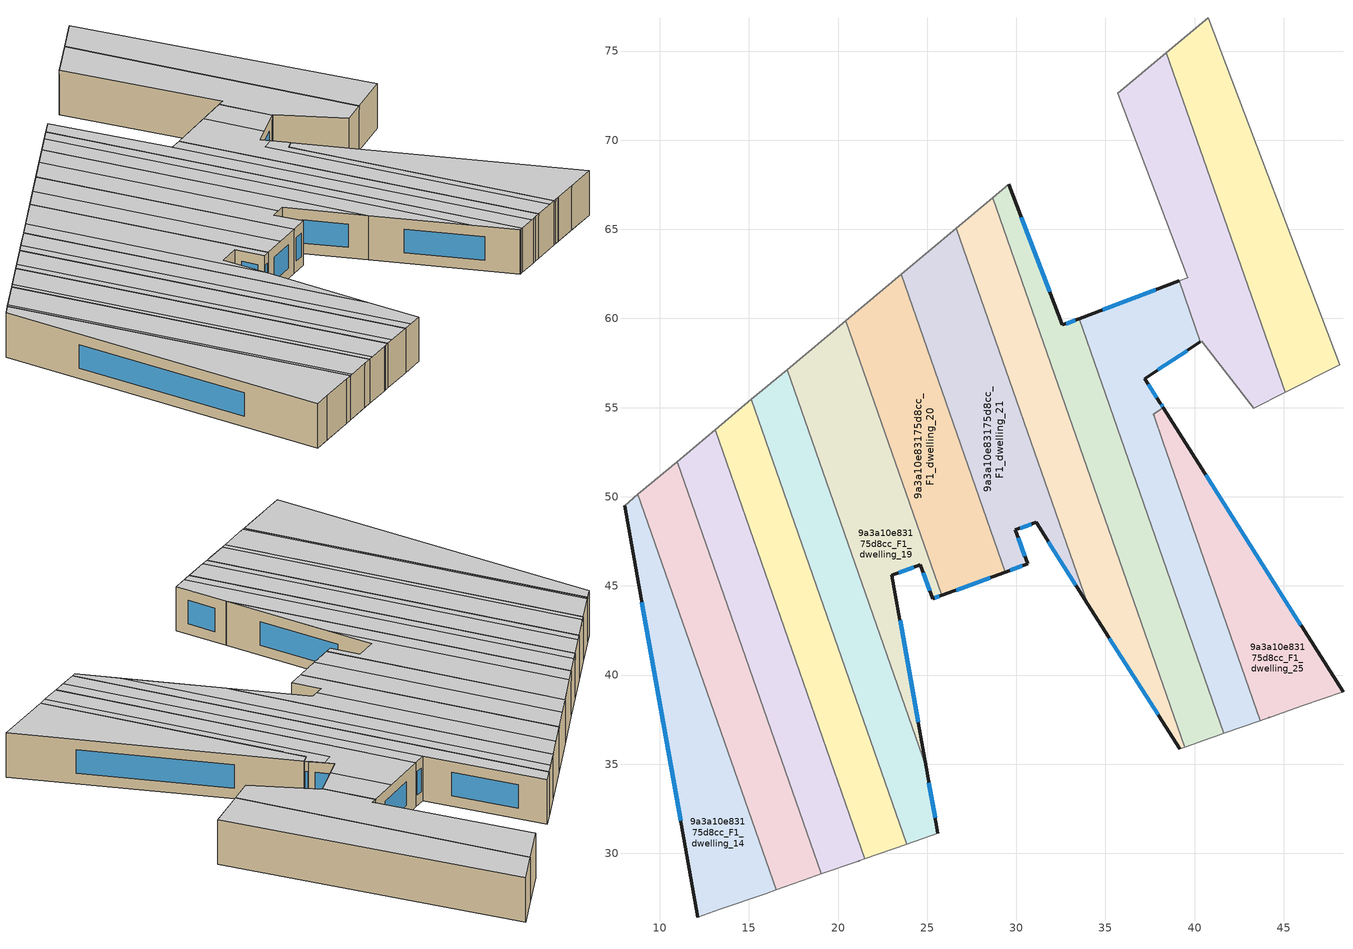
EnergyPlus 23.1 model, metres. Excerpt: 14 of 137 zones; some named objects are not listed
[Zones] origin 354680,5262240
9a3a10e83175d8cc_F1_dwelling_14
 floor to 9a3a10e83175d8cc_F0_dwelling_14 (EU_floor_Construction): 8.77,50.13 16.53,27.95 12.13,26.41 8.02,49.5 z3
 wall outside (EU_wall_Construction): 8.02,49.5 12.13,26.41 z3:6
 wall to 9a3a10e83175d8cc_F1_dwelling_15 (EU_wall_Construction): 16.53,27.95 8.77,50.13 z3:6
 wall adiabatic (EU_wall_Construction): 8.77,50.13 8.02,49.5 z3:6
 wall to 9a3a10e83175d8cc_F1_dwelling_0 (EU_wall_Construction): 12.13,26.41 13.38,26.85 z3:6
 wall to 9a3a10e83175d8cc_F1_dwelling_1 (EU_wall_Construction): 13.38,26.85 15.94,27.74 z3:6
 wall to 9a3a10e83175d8cc_F1_dwelling_2 (EU_wall_Construction): 15.94,27.74 16.53,27.95 z3:6
 window (EU_Window_Construction): 8.99,44.08 11.17,31.84 z3.7:5.3
 ceiling to 9a3a10e83175d8cc_F2_dwelling_14 (EU_floor_Construction): 16.53,27.95 8.77,50.13 8.02,49.5 12.13,26.41 z6
9a3a10e83175d8cc_F1_dwelling_15
 floor to 9a3a10e83175d8cc_F0_dwelling_15 (EU_floor_Construction): 10.98,51.98 19.07,28.84 16.53,27.95 8.77,50.13 z3
 wall to 9a3a10e83175d8cc_F1_dwelling_16 (EU_wall_Construction): 19.07,28.84 10.98,51.98 z3:6
 wall adiabatic (EU_wall_Construction): 10.98,51.98 8.77,50.13 z3:6
 wall to 9a3a10e83175d8cc_F1_dwelling_2 (EU_wall_Construction): 16.53,27.95 18.45,28.62 z3:6
 wall to 9a3a10e83175d8cc_F1_dwelling_3 (EU_wall_Construction): 18.45,28.62 19.07,28.84 z3:6
 ceiling to 9a3a10e83175d8cc_F2_dwelling_15 (EU_floor_Construction): 19.07,28.84 10.98,51.98 8.95,50.28 16.72,28.02 z6
 ceiling to 9a3a10e83175d8cc_F2_dwelling_14 (EU_floor_Construction): 16.72,28.02 8.95,50.28 8.77,50.13 16.53,27.95 z6
9a3a10e83175d8cc_F1_dwelling_16
 floor to 9a3a10e83175d8cc_F0_dwelling_16 (EU_floor_Construction): 13.1,53.75 21.51,29.69 19.07,28.84 10.98,51.98 z3
 wall to 9a3a10e83175d8cc_F1_dwelling_17 (EU_wall_Construction): 21.51,29.69 13.1,53.75 z3:6
 wall adiabatic (EU_wall_Construction): 13.1,53.75 10.98,51.98 z3:6
 wall to 9a3a10e83175d8cc_F1_dwelling_3 (EU_wall_Construction): 19.07,28.84 21.06,29.53 21.1,29.55 21.15,29.57 21.2,29.58 z3:6
 wall to 9a3a10e83175d8cc_F1_dwelling_4 (EU_wall_Construction): 21.2,29.58 21.51,29.69 z3:6
 ceiling to 9a3a10e83175d8cc_F2_dwelling_16 (EU_floor_Construction): 21.51,29.69 13.1,53.75 11.31,52.25 19.45,28.97 z6
 ceiling to 9a3a10e83175d8cc_F2_dwelling_15 (EU_floor_Construction): 19.45,28.97 11.31,52.25 10.98,51.98 19.07,28.84 z6
9a3a10e83175d8cc_F1_dwelling_17
 floor to 9a3a10e83175d8cc_F0_dwelling_17 (EU_floor_Construction): 15.14,55.46 23.86,30.51 21.51,29.69 13.1,53.75 z3
 wall to 9a3a10e83175d8cc_F1_dwelling_18 (EU_wall_Construction): 23.86,30.51 15.14,55.46 z3:6
 wall adiabatic (EU_wall_Construction): 15.14,55.46 13.1,53.75 z3:6
 wall to 9a3a10e83175d8cc_F1_dwelling_4 (EU_wall_Construction): 21.51,29.69 23.86,30.51 z3:6
 ceiling to 9a3a10e83175d8cc_F2_dwelling_17 (EU_floor_Construction): 23.86,30.51 15.14,55.46 13.58,54.15 22.06,29.88 z6
 ceiling to 9a3a10e83175d8cc_F2_dwelling_16 (EU_floor_Construction): 22.06,29.88 13.58,54.15 13.1,53.75 21.51,29.69 z6
9a3a10e83175d8cc_F1_dwelling_18
 floor to 9a3a10e83175d8cc_F0_dwelling_18 (EU_floor_Construction): 17.15,57.13 24.95,34.82 25.6,31.12 23.86,30.51 15.14,55.46 z3
 wall outside (EU_wall_Construction): 25.6,31.12 24.95,34.82 z3:6
 wall adiabatic (EU_wall_Construction): 17.15,57.13 15.14,55.46 z3:6
 wall to 9a3a10e83175d8cc_F1_dwelling_19 (EU_wall_Construction): 24.95,34.82 17.15,57.13 z3:6
 wall to 9a3a10e83175d8cc_F1_dwelling_4 (EU_wall_Construction): 23.86,30.51 25.6,31.12 z3:6
 window (EU_Window_Construction): 25.45,31.99 25.1,33.95 z3.7:5.3
 ceiling to 9a3a10e83175d8cc_F2_dwelling_18 (EU_floor_Construction): 25.6,31.12 24.94,34.83 17.15,57.13 15.76,55.97 24.57,30.76 z6
 ceiling to 9a3a10e83175d8cc_F2_dwelling_17 (EU_floor_Construction): 24.57,30.76 15.76,55.97 15.14,55.46 23.86,30.51 z6
9a3a10e83175d8cc_F1_dwelling_19
 floor to 9a3a10e83175d8cc_F0_dwelling_19 (EU_floor_Construction): 20.42,59.87 25.8,44.46 25.31,44.28 24.62,46.19 23.03,45.61 24.95,34.82 17.15,57.13 z3
 wall outside (EU_wall_Construction): 24.95,34.82 23.03,45.61 24.62,46.19 25.31,44.28 25.8,44.46 z3:6
 wall adiabatic (EU_wall_Construction): 20.42,59.87 17.15,57.13 z3:6
 wall to 9a3a10e83175d8cc_F1_dwelling_20 (EU_wall_Construction): 25.8,44.46 20.42,59.87 z3:6
 window (EU_Window_Construction): 24.5,37.35 23.48,43.07 / 25.43,44.32 25.69,44.42 / 24.78,45.74 25.15,44.73 / 23.4,45.74 24.24,46.05 z3.7:5.3
 ceiling to 9a3a10e83175d8cc_F2_dwelling_19 (EU_floor_Construction): 25.31,44.28 25.8,44.46 20.42,59.87 18.17,57.98 23.58,42.5 23.03,45.61 24.62,46.19 z6
 ceiling to 9a3a10e83175d8cc_F2_dwelling_18 (EU_floor_Construction): 24.94,34.83 23.58,42.5 18.17,57.98 17.15,57.13 z6
9a3a10e83175d8cc_F1_dwelling_20
 floor to 9a3a10e83175d8cc_F0_dwelling_20 (EU_floor_Construction): 23.54,62.47 29.37,45.77 25.8,44.46 20.42,59.87 z3
 wall outside (EU_wall_Construction): 25.8,44.46 29.37,45.77 z3:6
 wall to 9a3a10e83175d8cc_F1_dwelling_21 (EU_wall_Construction): 29.37,45.77 23.54,62.47 z3:6
 wall adiabatic (EU_wall_Construction): 23.54,62.47 20.42,59.87 z3:6
 window (EU_Window_Construction): 26.64,44.77 28.54,45.46 z3.7:5.3
 ceiling to 9a3a10e83175d8cc_F2_dwelling_20 (EU_floor_Construction): 29.37,45.77 23.54,62.47 21.89,61.09 27.49,45.08 z6
 ceiling to 9a3a10e83175d8cc_F2_dwelling_19 (EU_floor_Construction): 27.49,45.08 21.89,61.09 20.42,59.87 25.8,44.46 z6
9a3a10e83175d8cc_F1_dwelling_21
 floor to 9a3a10e83175d8cc_F0_dwelling_21 (EU_floor_Construction): 26.64,65.07 34.02,43.97 31.11,48.56 29.93,48.14 30.63,46.23 29.37,45.77 23.54,62.47 z3
 wall outside (EU_wall_Construction): 29.37,45.77 30.63,46.23 29.93,48.14 31.11,48.56 34.02,43.97 z3:6
 wall adiabatic (EU_wall_Construction): 26.64,65.07 23.54,62.47 z3:6
 wall to 9a3a10e83175d8cc_F1_dwelling_22 (EU_wall_Construction): 34.02,43.97 26.64,65.07 z3:6
 window (EU_Window_Construction): 30.21,48.24 30.83,48.46 / 30.47,46.68 30.1,47.69 / 29.67,45.88 30.34,46.12 / 31.79,47.48 33.34,45.05 z3.7:5.3
 ceiling to 9a3a10e83175d8cc_F2_dwelling_21 (EU_floor_Construction): 34.02,43.97 26.64,65.07 25.18,63.85 30.59,48.37 31.11,48.56 z6
 ceiling to 9a3a10e83175d8cc_F2_dwelling_20 (EU_floor_Construction): 30.63,46.23 29.93,48.14 30.59,48.37 25.18,63.85 23.54,62.47 29.37,45.77 z6
9a3a10e83175d8cc_F1_dwelling_22
 floor to 9a3a10e83175d8cc_F0_dwelling_22 (EU_floor_Construction): 28.67,66.77 39.44,35.96 39.21,35.88 39.16,35.86 34.02,43.97 26.64,65.07 z3
 wall outside (EU_wall_Construction): 34.02,43.97 39.16,35.86 z3:6
 wall to 9a3a10e83175d8cc_F1_dwelling_23 (EU_wall_Construction): 39.44,35.96 28.67,66.77 z3:6
 wall adiabatic (EU_wall_Construction): 28.67,66.77 26.64,65.07 z3:6
 wall to 9a3a10e83175d8cc_F1_dwelling_9 (EU_wall_Construction): 39.16,35.86 39.21,35.88 39.44,35.96 z3:6
 window (EU_Window_Construction): 35.23,42.06 37.95,37.76 z3.7:5.3
 ceiling to 9a3a10e83175d8cc_F2_dwelling_22 (EU_floor_Construction): 39.44,35.96 28.67,66.77 27.89,66.11 37.61,38.29 39.16,35.86 39.21,35.88 39.27,35.9 z6
 ceiling to 9a3a10e83175d8cc_F2_dwelling_21 (EU_floor_Construction): 37.61,38.29 27.89,66.11 26.64,65.07 34.02,43.97 z6
9a3a10e83175d8cc_F1_dwelling_23
 floor to 9a3a10e83175d8cc_F0_dwelling_23 (EU_floor_Construction): 33.52,59.99 41.65,36.73 39.44,35.96 28.67,66.77 29.58,67.53 32.58,59.63 z3
 wall outside (EU_wall_Construction): 33.52,59.99 32.58,59.63 29.58,67.53 z3:6
 wall to 9a3a10e83175d8cc_F1_dwelling_24 (EU_wall_Construction): 41.65,36.73 33.52,59.99 z3:6
 wall adiabatic (EU_wall_Construction): 29.58,67.53 28.67,66.77 z3:6
 wall to 9a3a10e83175d8cc_F1_dwelling_9 (EU_wall_Construction): 39.44,35.96 40.94,36.48 41.18,36.56 z3:6
 wall to 9a3a10e83175d8cc_F1_dwelling_10 (EU_wall_Construction): 41.18,36.57 41.65,36.73 z3:6
 window (EU_Window_Construction): 31.87,61.49 30.29,65.67 / 33.3,59.91 32.8,59.72 z3.7:5.3
 ceiling to 9a3a10e83175d8cc_F2_dwelling_23 (EU_floor_Construction): 41.65,36.73 33.52,59.99 32.58,59.63 40.7,36.4 z6
 ceiling to 9a3a10e83175d8cc_F2_dwelling_22 (EU_floor_Construction): 40.7,36.4 32.58,59.63 29.58,67.53 28.67,66.77 39.44,35.96 z6
9a3a10e83175d8cc_F1_dwelling_24
 floor to 9a3a10e83175d8cc_F0_dwelling_24 (EU_floor_Construction): 39.13,62.11 40.32,58.68 37.2,56.63 38.09,55.24 38.25,54.98 37.7,54.62 43.7,37.45 41.65,36.73 33.52,59.99 z3
 wall outside (EU_wall_Construction): 38.25,54.98 38.09,55.24 37.2,56.63 40.32,58.68 / 39.13,62.11 33.52,59.99 z3:6
 wall to 9a3a10e83175d8cc_F1_dwelling_25 (EU_wall_Construction): 37.7,54.62 38.25,54.98 / 43.7,37.45 38.22,53.11 38.22,53.13 37.74,54.5 / 37.73,54.5 37.72,54.54 37.69,54.62 z3:6
 wall to 9a3a10e83175d8cc_F1_dwelling_26 (EU_wall_Construction): 40.32,58.68 39.13,62.11 z3:6
 wall to 9a3a10e83175d8cc_F1_dwelling_10 (EU_wall_Construction): 41.65,36.73 43.7,37.45 z3:6
 window (EU_Window_Construction): 37.94,57.11 39.59,58.2 / 37.88,55.56 37.41,56.3 / 38.21,55.04 38.12,55.18 / 37.81,61.61 34.84,60.49 z3.7:5.3
 ceiling to 9a3a10e83175d8cc_F2_dwelling_24 (EU_floor_Construction): 43.7,37.45 37.7,54.62 38.25,54.98 38.12,55.18 37.56,56.07 36.7,55.65 36.79,55.37 43.13,37.25 z6
 ceiling to 9a3a10e83175d8cc_F2_dwelling_23 (EU_floor_Construction): 43.13,37.25 36.79,55.37 36.7,55.65 37.56,56.07 37.2,56.63 38.3,57.35 36.93,61.27 33.52,59.99 41.65,36.73 z6
 ceiling to 9a3a10e83175d8cc_F2_dwelling_25 (EU_floor_Construction): 40.32,58.68 39.13,62.1 36.93,61.27 38.3,57.35 z6
9a3a10e83175d8cc_F1_dwelling_25
 floor to 9a3a10e83175d8cc_F0_dwelling_25 (EU_floor_Construction): 38.25,54.98 48.33,39.06 43.7,37.45 38.22,53.11 38.22,53.13 37.73,54.5 37.72,54.54 37.7,54.62 z3
 wall outside (EU_wall_Construction): 48.33,39.06 38.25,54.98 z3:6
 wall to 9a3a10e83175d8cc_F1_dwelling_11 (EU_wall_Construction): 43.91,37.52 44.15,37.6 44.2,37.62 44.24,37.64 46.04,38.26 z3:6
 wall to 9a3a10e83175d8cc_F1_dwelling_12 (EU_wall_Construction): 46.04,38.27 48.33,39.06 z3:6
 wall to 9a3a10e83175d8cc_F1_dwelling_10 (EU_wall_Construction): 43.7,37.45 43.91,37.52 z3:6
 window (EU_Window_Construction): 45.96,42.8 40.61,51.24 z3.7:5.3
 ceiling to 9a3a10e83175d8cc_F2_dwelling_24 (EU_floor_Construction): 48.33,39.06 38.25,54.98 37.7,54.62 43.7,37.45 z6
9a3a10e83175d8cc_F1_dwelling_26
 floor to 9a3a10e83175d8cc_F0_dwelling_26 (EU_floor_Construction): 38.41,74.91 45.08,55.85 43.33,54.98 40.39,58.73 40.32,58.68 39.13,62.11 39.6,62.29 35.68,72.62 z3
 wall adiabatic (EU_wall_Construction): 38.41,74.91 35.68,72.62 39.6,62.29 39.13,62.11 / 40.32,58.68 40.39,58.73 43.33,54.98 45.08,55.85 z3:6
 wall to 9a3a10e83175d8cc_F1_dwelling_27 (EU_wall_Construction): 45.08,55.85 38.41,74.91 z3:6
 ceiling to 9a3a10e83175d8cc_F2_dwelling_25 (EU_floor_Construction): 45.05,55.84 38.39,74.89 35.68,72.62 39.6,62.29 39.13,62.1 40.32,58.68 40.39,58.73 43.33,54.98 z6
 ceiling to 9a3a10e83175d8cc_F2_dwelling_26 (EU_floor_Construction): 45.07,55.85 38.41,74.91 38.39,74.89 45.05,55.84 z6
9a3a10e83175d8cc_F1_dwelling_27
 floor to 9a3a10e83175d8cc_F0_dwelling_27 (EU_floor_Construction): 40.77,76.87 48.16,57.39 45.08,55.85 38.41,74.91 z3
 wall adiabatic (EU_wall_Construction): 45.08,55.85 48.16,57.39 40.77,76.87 38.41,74.91 z3:6
 ceiling to 9a3a10e83175d8cc_F2_dwelling_26 (EU_floor_Construction): 48.16,57.39 40.77,76.87 38.41,74.91 45.07,55.85 z6
[Building]
EU S2 Campaign: North Axis=0; Terrain=City; Solar Distribution=FullExterior
[Site:Location]
Budapest.Ferenc.Liszt.Intl.AP: Latitude=47.437; Longitude=19.256; Time Zone=1; Elevation=185
[SizingPeriod:WeatherFileDays]
AnnualSizingPeriod: Begin Month=1; Begin Day of Month=1; End Month=12; End Day of Month=31; Day of Week for Start Day=Monday; Use Weather File Daylight Saving Period=No; Use Weather File Rain and Snow Indicators=No
[MATERIAL]
EU_InternalMass_Material: Roughness=MediumRough; Thickness=0.1; Conductivity=1; Density=1800; Specific Heat=900; Thermal Absorptance=0.9; Solar Absorptance=0.7; Visible Absorptance=0.7
[MATERIAL:NOMASS] Roughness=MediumRough; Thermal Absorptance=0.9; Solar Absorptance=0.7; Visible Absorptance=0.7
Name | Thermal Resistance
EU_wall_NoMass | 0.832559
EU_floor_NoMass | 0.872794
[WINDOWMATERIAL:SIMPLEGLAZINGSYSTEM]
EU_Window_SimpleGlazing: UFactor=2.79869; Solar Heat Gain Coefficient=0.75; Visible Transmittance=0.75
[CONSTRUCTION]
EU_wall_Construction: EU_wall_NoMass
EU_floor_Construction: EU_floor_NoMass
EU_Window_Construction: EU_Window_SimpleGlazing
EU_InternalMass_Construction: EU_InternalMass_Material
[ZONE] Type=1; Multiplier=1; Ceiling Height=autocalculate; Floor Area=autocalculate; Part of Total Floor Area=Yes
Name | Volume
9a3a10e83175d8cc_F1_dwelling_14 | 193.95
9a3a10e83175d8cc_F1_dwelling_15 | 193.976
9a3a10e83175d8cc_F1_dwelling_16 | 193.928
9a3a10e83175d8cc_F1_dwelling_17 | 193.931
9a3a10e83175d8cc_F1_dwelling_18 | 193.932
9a3a10e83175d8cc_F1_dwelling_19 | 193.966
9a3a10e83175d8cc_F1_dwelling_20 | 193.92
9a3a10e83175d8cc_F1_dwelling_21 | 203.853
9a3a10e83175d8cc_F1_dwelling_22 | 208.466
9a3a10e83175d8cc_F1_dwelling_23 | 202.812
9a3a10e83175d8cc_F1_dwelling_24 | 209.713
9a3a10e83175d8cc_F1_dwelling_25 | 152.463
9a3a10e83175d8cc_F1_dwelling_26 | 186.41
9a3a10e83175d8cc_F1_dwelling_27 | 193.927
[INTERNALMASS] Construction=EU_InternalMass_Construction
Name | Zone or ZoneList | Surface Area
9a3a10e83175d8cc_F1_dwelling_14_EU_InternalMass | 9a3a10e83175d8cc_F1_dwelling_14 | 64.6501
9a3a10e83175d8cc_F1_dwelling_15_EU_InternalMass | 9a3a10e83175d8cc_F1_dwelling_15 | 64.6585
9a3a10e83175d8cc_F1_dwelling_16_EU_InternalMass | 9a3a10e83175d8cc_F1_dwelling_16 | 64.6425
9a3a10e83175d8cc_F1_dwelling_17_EU_InternalMass | 9a3a10e83175d8cc_F1_dwelling_17 | 64.6439
9a3a10e83175d8cc_F1_dwelling_18_EU_InternalMass | 9a3a10e83175d8cc_F1_dwelling_18 | 64.6441
9a3a10e83175d8cc_F1_dwelling_19_EU_InternalMass | 9a3a10e83175d8cc_F1_dwelling_19 | 64.6554
9a3a10e83175d8cc_F1_dwelling_20_EU_InternalMass | 9a3a10e83175d8cc_F1_dwelling_20 | 64.6399
9a3a10e83175d8cc_F1_dwelling_21_EU_InternalMass | 9a3a10e83175d8cc_F1_dwelling_21 | 67.9468
9a3a10e83175d8cc_F1_dwelling_22_EU_InternalMass | 9a3a10e83175d8cc_F1_dwelling_22 | 69.4987
9a3a10e83175d8cc_F1_dwelling_23_EU_InternalMass | 9a3a10e83175d8cc_F1_dwelling_23 | 67.6002
9a3a10e83175d8cc_F1_dwelling_24_EU_InternalMass | 9a3a10e83175d8cc_F1_dwelling_24 | 69.9022
9a3a10e83175d8cc_F1_dwelling_25_EU_InternalMass | 9a3a10e83175d8cc_F1_dwelling_25 | 50.8186
9a3a10e83175d8cc_F1_dwelling_26_EU_InternalMass | 9a3a10e83175d8cc_F1_dwelling_26 | 62.1366
9a3a10e83175d8cc_F1_dwelling_27_EU_InternalMass | 9a3a10e83175d8cc_F1_dwelling_27 | 64.6426
[OTHEREQUIPMENT] Fuel Type=Electricity; Design Level Calculation Method=Watts/Area; Power per Zone Floor Area=1; Fraction Latent=0; Fraction Radiant=0; Fraction Lost=0; Carbon Dioxide Generation Rate=0; EndUse Subcategory=EU_Step8_InternalGains
Name | Zone or ZoneList or Space or SpaceList | Schedule
EU_Step8_InternalGain_9a3a10e83175d8cc_F1_dwelling_14_f000 | 9a3a10e83175d8cc_F1_dwelling_14 | EU_Step8_GainSchedule_9a3a10e83175d8cc_F1_dwelling_14_f000
EU_Step8_InternalGain_9a3a10e83175d8cc_F1_dwelling_15_f000 | 9a3a10e83175d8cc_F1_dwelling_15 | EU_Step8_GainSchedule_9a3a10e83175d8cc_F1_dwelling_15_f000
EU_Step8_InternalGain_9a3a10e83175d8cc_F1_dwelling_16_f000 | 9a3a10e83175d8cc_F1_dwelling_16 | EU_Step8_GainSchedule_9a3a10e83175d8cc_F1_dwelling_16_f000
EU_Step8_InternalGain_9a3a10e83175d8cc_F1_dwelling_17_f000 | 9a3a10e83175d8cc_F1_dwelling_17 | EU_Step8_GainSchedule_9a3a10e83175d8cc_F1_dwelling_17_f000
EU_Step8_InternalGain_9a3a10e83175d8cc_F1_dwelling_18_f000 | 9a3a10e83175d8cc_F1_dwelling_18 | EU_Step8_GainSchedule_9a3a10e83175d8cc_F1_dwelling_18_f000
EU_Step8_InternalGain_9a3a10e83175d8cc_F1_dwelling_19_f000 | 9a3a10e83175d8cc_F1_dwelling_19 | EU_Step8_GainSchedule_9a3a10e83175d8cc_F1_dwelling_19_f000
EU_Step8_InternalGain_9a3a10e83175d8cc_F1_dwelling_20_f000 | 9a3a10e83175d8cc_F1_dwelling_20 | EU_Step8_GainSchedule_9a3a10e83175d8cc_F1_dwelling_20_f000
EU_Step8_InternalGain_9a3a10e83175d8cc_F1_dwelling_21_f000 | 9a3a10e83175d8cc_F1_dwelling_21 | EU_Step8_GainSchedule_9a3a10e83175d8cc_F1_dwelling_21_f000
EU_Step8_InternalGain_9a3a10e83175d8cc_F1_dwelling_22_f000 | 9a3a10e83175d8cc_F1_dwelling_22 | EU_Step8_GainSchedule_9a3a10e83175d8cc_F1_dwelling_22_f000
EU_Step8_InternalGain_9a3a10e83175d8cc_F1_dwelling_23_f000 | 9a3a10e83175d8cc_F1_dwelling_23 | EU_Step8_GainSchedule_9a3a10e83175d8cc_F1_dwelling_23_f000
EU_Step8_InternalGain_9a3a10e83175d8cc_F1_dwelling_24_f000 | 9a3a10e83175d8cc_F1_dwelling_24 | EU_Step8_GainSchedule_9a3a10e83175d8cc_F1_dwelling_24_f000
EU_Step8_InternalGain_9a3a10e83175d8cc_F1_dwelling_25_f000 | 9a3a10e83175d8cc_F1_dwelling_25 | EU_Step8_GainSchedule_9a3a10e83175d8cc_F1_dwelling_25_f000
EU_Step8_InternalGain_9a3a10e83175d8cc_F1_dwelling_26_f000 | 9a3a10e83175d8cc_F1_dwelling_26 | EU_Step8_GainSchedule_9a3a10e83175d8cc_F1_dwelling_26_f000
EU_Step8_InternalGain_9a3a10e83175d8cc_F1_dwelling_27_f000 | 9a3a10e83175d8cc_F1_dwelling_27 | EU_Step8_GainSchedule_9a3a10e83175d8cc_F1_dwelling_27_f000
[ZONEVENTILATION:DESIGNFLOWRATE] Schedule=EU_AlwaysOn; Design Flow Rate Calculation Method=AirChanges/Hour; Air Changes per Hour=0.475469; Ventilation Type=Natural; Fan Pressure Rise=0; Fan Total Efficiency=1; Constant Term Coefficient=1; Temperature Term Coefficient=0; Velocity Term Coefficient=0; Velocity Squared Term Coefficient=0; Minimum Indoor Temperature=-100; Maximum Indoor Temperature=100; Delta Temperature=-100; Minimum Outdoor Temperature=-100; Maximum Outdoor Temperature=100; Maximum Wind Speed=40
Name | Zone or ZoneList or Space or SpaceList
EU_ConstantAir_9a3a10e83175d8cc_F1_dwelling_14 | 9a3a10e83175d8cc_F1_dwelling_14
EU_ConstantAir_9a3a10e83175d8cc_F1_dwelling_15 | 9a3a10e83175d8cc_F1_dwelling_15
EU_ConstantAir_9a3a10e83175d8cc_F1_dwelling_16 | 9a3a10e83175d8cc_F1_dwelling_16
EU_ConstantAir_9a3a10e83175d8cc_F1_dwelling_17 | 9a3a10e83175d8cc_F1_dwelling_17
EU_ConstantAir_9a3a10e83175d8cc_F1_dwelling_18 | 9a3a10e83175d8cc_F1_dwelling_18
EU_ConstantAir_9a3a10e83175d8cc_F1_dwelling_19 | 9a3a10e83175d8cc_F1_dwelling_19
EU_ConstantAir_9a3a10e83175d8cc_F1_dwelling_20 | 9a3a10e83175d8cc_F1_dwelling_20
EU_ConstantAir_9a3a10e83175d8cc_F1_dwelling_21 | 9a3a10e83175d8cc_F1_dwelling_21
EU_ConstantAir_9a3a10e83175d8cc_F1_dwelling_22 | 9a3a10e83175d8cc_F1_dwelling_22
EU_ConstantAir_9a3a10e83175d8cc_F1_dwelling_23 | 9a3a10e83175d8cc_F1_dwelling_23
EU_ConstantAir_9a3a10e83175d8cc_F1_dwelling_24 | 9a3a10e83175d8cc_F1_dwelling_24
EU_ConstantAir_9a3a10e83175d8cc_F1_dwelling_25 | 9a3a10e83175d8cc_F1_dwelling_25
EU_ConstantAir_9a3a10e83175d8cc_F1_dwelling_26 | 9a3a10e83175d8cc_F1_dwelling_26
EU_ConstantAir_9a3a10e83175d8cc_F1_dwelling_27 | 9a3a10e83175d8cc_F1_dwelling_27
[HVACTEMPLATE:ZONE:IDEALLOADSAIRSYSTEM] System Availability Schedule=EU_AlwaysOn; Maximum Heating Supply Air Temperature=50; Minimum Cooling Supply Air Temperature=13; Maximum Heating Supply Air Humidity Ratio=0.0156; Minimum Cooling Supply Air Humidity Ratio=0.0077; Heating Limit=NoLimit; Cooling Limit=NoLimit; Heating Availability Schedule=EU_AlwaysOn; Cooling Availability Schedule=EU_CoolingOff; Dehumidification Control Type=ConstantSensibleHeatRatio; Cooling Sensible Heat Ratio=0.7; Dehumidification Setpoint=60; Humidification Control Type=None; Humidification Setpoint=30; Outdoor Air Method=None; Outdoor Air Flow Rate per Person=0.00944; Outdoor Air Flow Rate per Zone Floor Area=0; Outdoor Air Flow Rate per Zone=0; Demand Controlled Ventilation Type=None; Outdoor Air Economizer Type=NoEconomizer; Heat Recovery Type=None; Sensible Heat Recovery Effectiveness=0.7; Latent Heat Recovery Effectiveness=0.65
Name | Template Thermostat
9a3a10e83175d8cc_F1_dwelling_14 | EU_HeatOnly_9a3a10e83175d8cc_F1_dwelling_14
9a3a10e83175d8cc_F1_dwelling_15 | EU_HeatOnly_9a3a10e83175d8cc_F1_dwelling_15
9a3a10e83175d8cc_F1_dwelling_16 | EU_HeatOnly_9a3a10e83175d8cc_F1_dwelling_16
9a3a10e83175d8cc_F1_dwelling_17 | EU_HeatOnly_9a3a10e83175d8cc_F1_dwelling_17
9a3a10e83175d8cc_F1_dwelling_18 | EU_HeatOnly_9a3a10e83175d8cc_F1_dwelling_18
9a3a10e83175d8cc_F1_dwelling_19 | EU_HeatOnly_9a3a10e83175d8cc_F1_dwelling_19
9a3a10e83175d8cc_F1_dwelling_20 | EU_HeatOnly_9a3a10e83175d8cc_F1_dwelling_20
9a3a10e83175d8cc_F1_dwelling_21 | EU_HeatOnly_9a3a10e83175d8cc_F1_dwelling_21
9a3a10e83175d8cc_F1_dwelling_22 | EU_HeatOnly_9a3a10e83175d8cc_F1_dwelling_22
9a3a10e83175d8cc_F1_dwelling_23 | EU_HeatOnly_9a3a10e83175d8cc_F1_dwelling_23
9a3a10e83175d8cc_F1_dwelling_24 | EU_HeatOnly_9a3a10e83175d8cc_F1_dwelling_24
9a3a10e83175d8cc_F1_dwelling_25 | EU_HeatOnly_9a3a10e83175d8cc_F1_dwelling_25
9a3a10e83175d8cc_F1_dwelling_26 | EU_HeatOnly_9a3a10e83175d8cc_F1_dwelling_26
9a3a10e83175d8cc_F1_dwelling_27 | EU_HeatOnly_9a3a10e83175d8cc_F1_dwelling_27
[SIZING:ZONE] Zone Cooling Design Supply Air Temperature Input Method=SupplyAirTemperature; Zone Cooling Design Supply Air Temperature=13; Zone Heating Design Supply Air Temperature Input Method=SupplyAirTemperature; Zone Heating Design Supply Air Temperature=50; Zone Cooling Design Supply Air Humidity Ratio=0.008; Zone Heating Design Supply Air Humidity Ratio=0.008; Cooling Design Air Flow Method=DesignDay; Cooling Design Air Flow Rate=0; Cooling Minimum Air Flow per Zone Floor Area=0.000762; Cooling Minimum Air Flow=0; Cooling Minimum Air Flow Fraction=0.2; Heating Design Air Flow Method=DesignDay; Heating Design Air Flow Rate=0; Heating Maximum Air Flow per Zone Floor Area=0.002032; Heating Maximum Air Flow=0.141576; Heating Maximum Air Flow Fraction=0.3; Account for Dedicated Outdoor Air System=No; Dedicated Outdoor Air System Control Strategy=NeutralSupplyAir; Dedicated Outdoor Air Low Setpoint Temperature for Design=autosize; Dedicated Outdoor Air High Setpoint Temperature for Design=autosize; Zone Load Sizing Method=Sensible Load Only No Latent Load; Zone Latent Cooling Design Supply Air Humidity Ratio Input Method=HumidityRatioDifference; Zone Cooling Design Supply Air Humidity Ratio Difference=0.005; Zone Latent Heating Design Supply Air Humidity Ratio Input Method=HumidityRatioDifference; Zone Humidification Design Supply Air Humidity Ratio Difference=0.005
9a3a10e83175d8cc_F1_dwelling_14; 9a3a10e83175d8cc_F1_dwelling_15; 9a3a10e83175d8cc_F1_dwelling_16; 9a3a10e83175d8cc_F1_dwelling_17; 9a3a10e83175d8cc_F1_dwelling_18; 9a3a10e83175d8cc_F1_dwelling_19; 9a3a10e83175d8cc_F1_dwelling_20; 9a3a10e83175d8cc_F1_dwelling_21; 9a3a10e83175d8cc_F1_dwelling_22; 9a3a10e83175d8cc_F1_dwelling_23; 9a3a10e83175d8cc_F1_dwelling_24; 9a3a10e83175d8cc_F1_dwelling_25; 9a3a10e83175d8cc_F1_dwelling_26; 9a3a10e83175d8cc_F1_dwelling_27
[SCHEDULE:CONSTANT]
Name | Hourly Value
EU_AlwaysOn | 1
EU_CoolingOff | 0
[SCHEDULE:FILE] Column Number=1; Rows to Skip at Top=0; Number of Hours of Data=8760; Column Separator=Comma; Interpolate to Timestep=No; Minutes per Item=60; Adjust Schedule for Daylight Savings=Yes
Name | File
EU_Step8_GainSchedule_9a3a10e83175d8cc_F1_dwelling_14_f000 | ../../schedules/9a3a10e83175d8cc/9a3a10e83175d8cc_F1_dwelling_14_f000_gain.csv
EU_Step8_GainSchedule_9a3a10e83175d8cc_F1_dwelling_15_f000 | ../../schedules/9a3a10e83175d8cc/9a3a10e83175d8cc_F1_dwelling_15_f000_gain.csv
EU_Step8_GainSchedule_9a3a10e83175d8cc_F1_dwelling_16_f000 | ../../schedules/9a3a10e83175d8cc/9a3a10e83175d8cc_F1_dwelling_16_f000_gain.csv
EU_Step8_GainSchedule_9a3a10e83175d8cc_F1_dwelling_17_f000 | ../../schedules/9a3a10e83175d8cc/9a3a10e83175d8cc_F1_dwelling_17_f000_gain.csv
EU_Step8_GainSchedule_9a3a10e83175d8cc_F1_dwelling_18_f000 | ../../schedules/9a3a10e83175d8cc/9a3a10e83175d8cc_F1_dwelling_18_f000_gain.csv
EU_Step8_GainSchedule_9a3a10e83175d8cc_F1_dwelling_19_f000 | ../../schedules/9a3a10e83175d8cc/9a3a10e83175d8cc_F1_dwelling_19_f000_gain.csv
EU_Step8_GainSchedule_9a3a10e83175d8cc_F1_dwelling_20_f000 | ../../schedules/9a3a10e83175d8cc/9a3a10e83175d8cc_F1_dwelling_20_f000_gain.csv
EU_Step8_GainSchedule_9a3a10e83175d8cc_F1_dwelling_21_f000 | ../../schedules/9a3a10e83175d8cc/9a3a10e83175d8cc_F1_dwelling_21_f000_gain.csv
EU_Step8_GainSchedule_9a3a10e83175d8cc_F1_dwelling_22_f000 | ../../schedules/9a3a10e83175d8cc/9a3a10e83175d8cc_F1_dwelling_22_f000_gain.csv
EU_Step8_GainSchedule_9a3a10e83175d8cc_F1_dwelling_23_f000 | ../../schedules/9a3a10e83175d8cc/9a3a10e83175d8cc_F1_dwelling_23_f000_gain.csv
EU_Step8_GainSchedule_9a3a10e83175d8cc_F1_dwelling_24_f000 | ../../schedules/9a3a10e83175d8cc/9a3a10e83175d8cc_F1_dwelling_24_f000_gain.csv
EU_Step8_GainSchedule_9a3a10e83175d8cc_F1_dwelling_25_f000 | ../../schedules/9a3a10e83175d8cc/9a3a10e83175d8cc_F1_dwelling_25_f000_gain.csv
EU_Step8_GainSchedule_9a3a10e83175d8cc_F1_dwelling_26_f000 | ../../schedules/9a3a10e83175d8cc/9a3a10e83175d8cc_F1_dwelling_26_f000_gain.csv
EU_Step8_GainSchedule_9a3a10e83175d8cc_F1_dwelling_27_f000 | ../../schedules/9a3a10e83175d8cc/9a3a10e83175d8cc_F1_dwelling_27_f000_gain.csv
